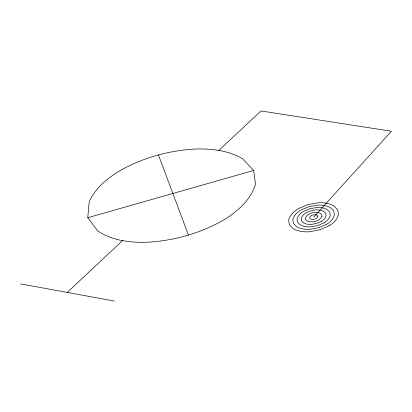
<?xml version="1.0" encoding="UTF-8"?>
<svg xmlns="http://www.w3.org/2000/svg" width="412" height="412" viewBox="0 0 412 412"><rect width="100%" height="100%" fill="white"/><g stroke="black" fill="none" stroke-linecap="round" stroke-linejoin="round"><path stroke-width="0.62" d="M87.777 217.721L89.219 201.674A65.281 55.939 -8.5 0 1 104.272 181.98A104.056 91.722 -5.6 0 1 126.984 166.881A163.482 150.885 -1.1 0 1 191.57 149.268A103.082 90.578 -1.1 0 1 218.829 150.432A63.742 54.286 0.4 0 1 242.55 158.718L253.679 170.46L255.461 184.272A65.647 54.121 -1.3 0 1 242.673 205.186A95.63 77.456 -3.6 0 1 221.074 221.429A140.755 110.21 -5.3 0 1 152.383 241.901A96.542 78.301 -6.2 0 1 122.549 240.613A63.427 52.633 -8.2 0 1 97.757 230.952L87.777 217.721L253.679 170.46M313.728 217.098L391.4 131.227L260.976 110.952L218.829 150.432M67.233 292.432L122.549 240.613M20.6 283.914L114.428 301.048M158.455 154.933L188.418 235.092M321.983 216.249C319.573 221.61 311.941 223.175 306.878 220.873L305.637 219.57L305.38 218.077C307.785 212.669 315.422 211.057 320.521 213.349L321.772 214.637L321.983 216.249M317.858 216.671C316.648 219.344 312.837 220.126 310.308 218.983L309.556 217.588C310.756 214.879 314.577 214.07 317.132 215.219L317.755 215.867L317.858 216.671M329.265 225.663L320.011 229.742L309.654 231.74A30.2 25.297 13.7 0 1 300.827 231.359A19.452 16.428 14.1 0 1 293.025 228.511L289.332 224.55L288.627 220.039A20.894 17.757 15.6 0 1 292.278 213.504A31.044 26.409 17 0 1 298.422 208.657L307.589 204.743L317.688 202.853A31.018 26.26 17.6 0 1 326.278 203.224A19.616 16.47 16.9 0 1 333.962 205.943L337.742 209.76L338.448 214.554A19.41 16.207 15.6 0 1 335.291 220.714A30.169 25.163 14.3 0 1 329.265 225.663M324.059 222.794L317.899 225.493L311.024 226.816A20.214 16.964 14.3 0 1 305.163 226.564A12.983 10.959 14.6 0 1 299.977 224.679L297.505 222.053L297.016 219.055A13.895 11.773 15.6 0 1 299.416 214.698A20.59 17.459 16.5 0 1 303.5 211.459L309.618 208.833L316.38 207.555A20.579 17.392 16.9 0 1 322.132 207.803A13.06 10.975 16.5 0 1 327.267 209.631L329.78 212.19L330.228 215.399A12.968 10.856 15.6 0 1 328.091 219.503A20.203 16.902 14.7 0 1 324.059 222.794M326.659 224.226L318.95 227.615L310.339 229.273A25.22 21.146 14 0 1 303 228.954A16.223 13.694 14.4 0 1 296.506 226.59L293.421 223.304L292.824 219.55A17.386 14.755 15.6 0 1 295.847 214.101A25.802 21.913 16.8 0 1 300.956 210.058L308.603 206.783L317.034 205.202A25.786 21.81 17.3 0 1 324.208 205.506A16.336 13.725 16.7 0 1 330.62 207.782L333.766 210.975L334.338 214.976A16.192 13.539 15.6 0 1 331.691 220.106A25.199 21.048 14.5 0 1 326.659 224.226M321.463 221.362L316.849 223.381L311.704 224.37A15.193 12.762 14.6 0 1 307.321 224.18A9.744 8.219 14.8 0 1 303.433 222.768L301.579 220.811L301.198 218.566A10.408 8.807 15.6 0 1 302.99 215.296A15.404 13.04 16.3 0 1 306.044 212.86L310.638 210.887L315.721 209.924A15.399 13.004 16.5 0 1 320.047 210.11A9.785 8.23 16.2 0 1 323.899 211.49L325.779 213.411L326.108 215.821A9.733 8.163 15.6 0 1 324.496 218.901A15.187 12.726 14.9 0 1 321.463 221.362"/></g></svg>
